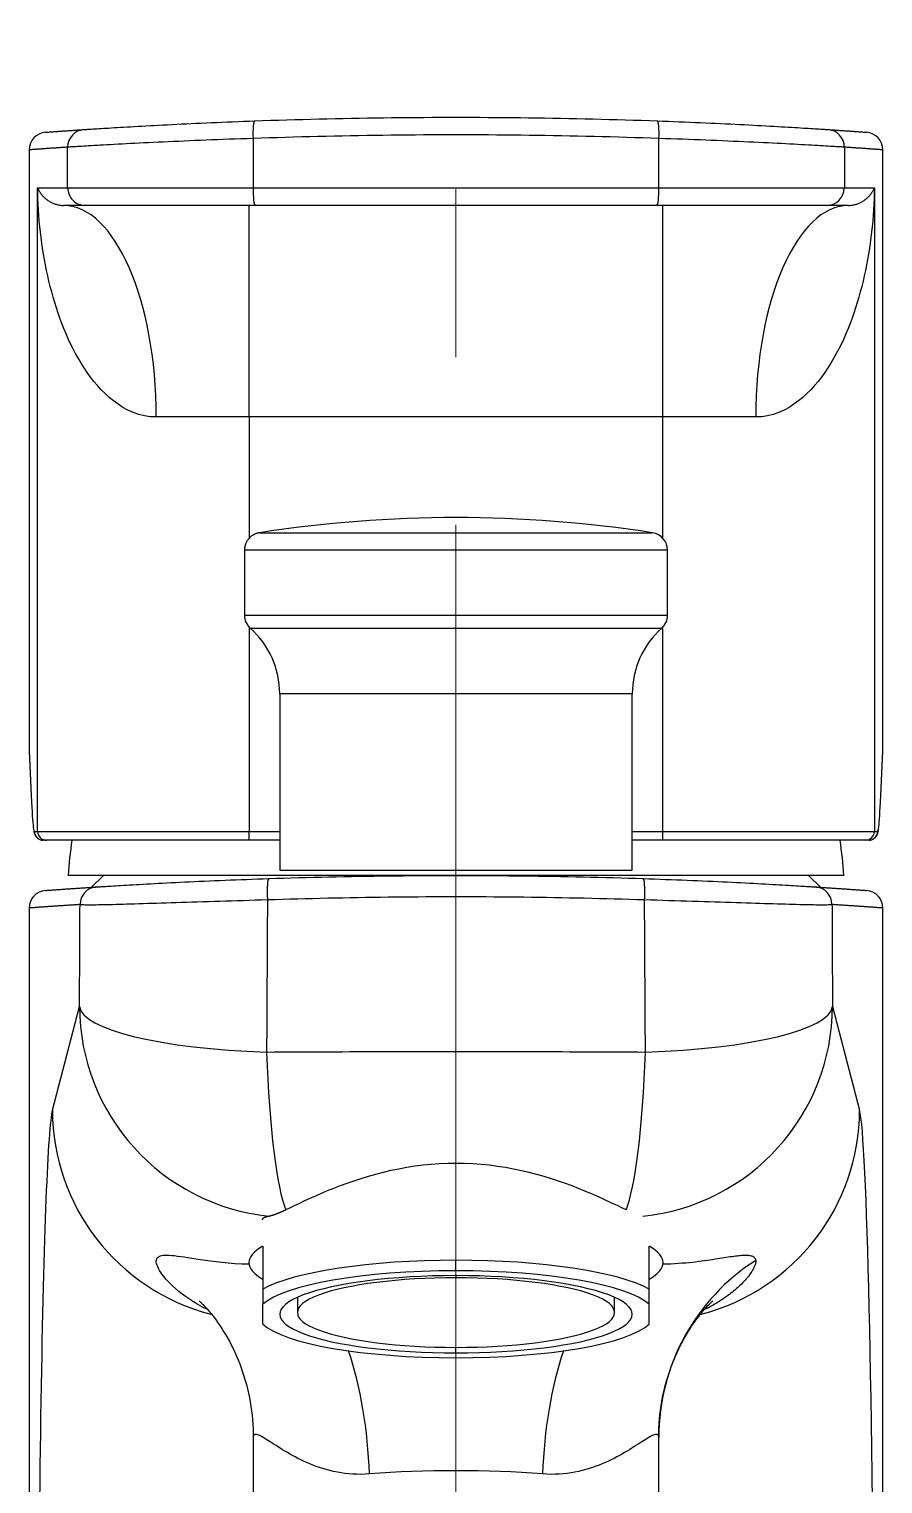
# Model space of a CAD drawing. Extents: x 0 to 1354, y 0 to 992.
# Drawn here: x 329.2 to 377.7, y 419.1 to 501.6 of the extents above; entities that cross this region are included whole.
import ezdxf

# ---------------------------------------------------------------- set-up
doc = ezdxf.new("R2010")
doc.units = 0
doc.header["$LTSCALE"] = 6
doc.header["$MEASUREMENT"] = 0
doc.linetypes.add('CENTER2', pattern=[28.575, 19.05, -3.175, 3.175, -3.175])
doc.layers.get('0').update_dxf_attribs({"linetype": 'CONTINUOUS'})
doc.layers.add('Cneter', color=1, linetype='CENTER2', lineweight=13)

msp = doc.modelspace()

# ---------------------------------------------------------------- linework, layer by layer
for p, q in [((341.923, 495.41), (341.923, 492.615)), ((364.951, 492.615), (364.951, 495.41)), ((329.221, 494.767), (329.221, 460.79)), ((329.224, 494.766), (329.221, 494.766)), ((329.224, 494.766), (329.224, 460.673)), ((331.409, 492.615), (331.409, 494.919)), ((375.465, 494.919), (375.465, 492.615)), ((377.653, 494.766), (377.65, 494.766)), ((377.65, 460.673), (377.65, 494.766)), ((377.653, 460.79), (377.653, 494.767)), ((329.704, 456.115), (329.704, 492.615)), ((329.704, 492.615), (331.409, 492.615)), ((331.409, 492.615), (341.923, 492.615)), ((364.951, 492.615), (375.465, 492.615)), ((375.465, 492.615), (377.17, 492.615)), ((377.17, 492.615), (377.17, 456.115)), ((332.409, 491.615), (331.168, 491.615)), ((342.047, 491.615), (332.409, 491.615)), ((341.701, 479.615), (341.701, 491.615)), ((374.465, 491.615), (364.827, 491.615)), ((365.173, 479.615), (365.173, 491.615)), ((375.707, 491.615), (374.465, 491.615)), ((341.701, 479.615), (336.434, 479.615)), ((341.701, 479.615), (341.701, 472.713)), ((365.173, 479.615), (341.701, 479.615)), ((365.173, 472.738), (365.173, 479.615)), ((370.44, 479.615), (365.173, 479.615)), ((342.283, 473.049), (364.591, 473.049)), ((341.437, 472.061), (341.437, 468.384)), ((365.437, 472.061), (341.437, 472.061)), ((365.437, 468.384), (365.437, 472.061)), ((341.437, 468.384), (365.437, 468.384)), ((341.701, 467.708), (341.701, 456.115)), ((341.77, 467.639), (365.104, 467.639)), ((365.173, 456.115), (365.173, 467.708)), ((343.437, 463.912), (343.437, 453.912)), ((363.437, 463.912), (343.437, 463.912)), ((363.437, 453.912), (363.437, 463.912)), ((329.224, 460.673), (329.36, 457.755)), ((329.224, 460.65), (329.361, 457.732)), ((377.514, 457.755), (377.65, 460.673)), ((377.514, 457.732), (377.65, 460.65)), ((329.521, 456.115), (329.704, 456.115)), ((329.704, 456.115), (341.701, 456.115)), ((330.204, 455.615), (330.021, 455.615)), ((341.701, 455.615), (330.204, 455.615)), ((341.701, 456.115), (343.437, 456.115)), ((341.701, 455.615), (341.701, 456.115)), ((343.437, 455.615), (341.701, 455.615)), ((363.437, 456.115), (365.173, 456.115)), ((365.173, 455.615), (363.437, 455.615)), ((365.173, 455.615), (365.173, 456.115)), ((365.173, 456.115), (377.17, 456.115)), ((376.67, 455.615), (365.173, 455.615)), ((376.853, 455.615), (376.67, 455.615)), ((377.17, 456.115), (377.353, 456.115)), ((343.437, 453.912), (363.437, 453.912)), ((375.437, 453.615), (331.437, 453.615)), ((333.437, 453.615), (332.765, 452.943)), ((374.109, 452.944), (373.437, 453.615)), ((376.723, 452.764), (376.726, 452.763)), ((329.221, 451.767), (329.221, 390.455)), ((329.224, 451.766), (329.221, 451.766)), ((329.224, 451.766), (329.224, 336.115)), ((377.653, 451.766), (377.65, 451.766)), ((377.65, 404.514), (377.65, 451.766)), ((377.653, 404.514), (377.653, 451.767)), ((330.542, 440.299), (332.081, 446.18)), ((374.793, 446.18), (376.332, 440.299)), ((342.487, 432.588), (342.487, 430.149)), ((364.387, 430.149), (364.387, 432.588)), ((353.437, 431.194), (353.437, 431.792)), ((353.437, 430.92), (353.437, 430.798)), ((342.487, 428.161), (342.487, 429.293)), ((344.437, 429.683), (344.437, 428.824)), ((362.437, 428.824), (362.437, 429.683)), ((364.387, 428.161), (364.387, 429.293)), ((353.437, 426.534), (353.437, 426.851)), ((341.937, 421.721), (341.937, 410.115)), ((364.937, 410.115), (364.937, 421.743))]:
    msp.add_line(p, q)
for points in [[(330.151, 495.764), (330.195, 495.767), (330.238, 495.77), (330.282, 495.773), (330.326, 495.776), (330.37, 495.78), (330.414, 495.783), (330.458, 495.786), (330.502, 495.789), (330.545, 495.792), (330.589, 495.795), (330.633, 495.799), (330.677, 495.802), (330.721, 495.805), (330.765, 495.808), (330.808, 495.811), (330.852, 495.814), (330.896, 495.817), (330.94, 495.82), (330.984, 495.823), (331.028, 495.827), (331.072, 495.83), (331.115, 495.833), (331.159, 495.836), (331.203, 495.839), (331.247, 495.842), (331.291, 495.845), (331.335, 495.848), (331.378, 495.851), (331.422, 495.854), (331.466, 495.857), (331.51, 495.86), (331.554, 495.863), (331.598, 495.866), (331.641, 495.869), (331.685, 495.872), (331.729, 495.875), (331.773, 495.878), (331.817, 495.881), (331.861, 495.884), (331.905, 495.887), (331.948, 495.89), (331.992, 495.893), (332.036, 495.896), (332.08, 495.899), (332.124, 495.902), (332.168, 495.905), (332.211, 495.908), (332.255, 495.911), (332.299, 495.913), (332.343, 495.916)], [(332.343, 495.916), (332.354, 495.917), (332.375, 495.918), (332.404, 495.92), (332.443, 495.923), (332.489, 495.926), (332.545, 495.93), (332.61, 495.934), (332.683, 495.939), (332.765, 495.944), (332.856, 495.95), (332.956, 495.956), (333.064, 495.963), (333.182, 495.971), (333.306, 495.979), (333.439, 495.987), (333.58, 495.996), (333.728, 496.005), (333.884, 496.015), (334.047, 496.025), (334.219, 496.035), (334.398, 496.046), (334.584, 496.057), (334.779, 496.068), (334.981, 496.08), (335.19, 496.092), (335.404, 496.104), (335.624, 496.117), (335.851, 496.129), (336.082, 496.142), (336.32, 496.155), (336.563, 496.168), (336.812, 496.181), (337.067, 496.194), (337.328, 496.207), (337.594, 496.221), (337.866, 496.234), (338.142, 496.248), (338.421, 496.261), (338.703, 496.274), (338.988, 496.287), (339.277, 496.3), (339.568, 496.313), (339.863, 496.326), (340.161, 496.338), (340.462, 496.35), (340.767, 496.363), (341.075, 496.375), (341.385, 496.387), (341.697, 496.398), (342.011, 496.41)], [(342.011, 496.41), (342.468, 496.426), (342.925, 496.441), (343.382, 496.456), (343.839, 496.47), (344.296, 496.484), (344.753, 496.496), (345.21, 496.508), (345.667, 496.52), (346.124, 496.531), (346.581, 496.541), (347.038, 496.55), (347.496, 496.559), (347.953, 496.567), (348.41, 496.575), (348.867, 496.582), (349.324, 496.588), (349.781, 496.594), (350.238, 496.599), (350.695, 496.603), (351.152, 496.606), (351.609, 496.609), (352.066, 496.612), (352.523, 496.613), (352.98, 496.614), (353.437, 496.615), (353.894, 496.614), (354.351, 496.613), (354.808, 496.612), (355.265, 496.609), (355.722, 496.606), (356.179, 496.603), (356.636, 496.599), (357.093, 496.594), (357.551, 496.588), (358.008, 496.582), (358.465, 496.575), (358.922, 496.567), (359.379, 496.559), (359.836, 496.55), (360.293, 496.541), (360.75, 496.531), (361.207, 496.52), (361.664, 496.508), (362.121, 496.496), (362.578, 496.484), (363.035, 496.47), (363.492, 496.456), (363.949, 496.441), (364.406, 496.426), (364.863, 496.41)], [(364.863, 496.41), (365.176, 496.398), (365.487, 496.387), (365.795, 496.375), (366.1, 496.363), (366.403, 496.351), (366.703, 496.338), (367.001, 496.326), (367.296, 496.313), (367.588, 496.3), (367.878, 496.287), (368.166, 496.274), (368.45, 496.261), (368.731, 496.248), (369.006, 496.234), (369.275, 496.221), (369.54, 496.208), (369.799, 496.195), (370.053, 496.181), (370.302, 496.168), (370.546, 496.155), (370.784, 496.142), (371.018, 496.13), (371.245, 496.117), (371.468, 496.104), (371.683, 496.092), (371.891, 496.08), (372.092, 496.069), (372.285, 496.057), (372.471, 496.046), (372.649, 496.035), (372.821, 496.025), (372.985, 496.015), (373.141, 496.005), (373.291, 495.996), (373.432, 495.987), (373.566, 495.979), (373.692, 495.971), (373.809, 495.963), (373.916, 495.956), (374.016, 495.95), (374.106, 495.944), (374.189, 495.939), (374.262, 495.934), (374.327, 495.93), (374.383, 495.926), (374.431, 495.923), (374.469, 495.92), (374.499, 495.918), (374.52, 495.917), (374.531, 495.916)], [(374.531, 495.916), (374.575, 495.913), (374.619, 495.911), (374.663, 495.908), (374.707, 495.905), (374.75, 495.902), (374.794, 495.899), (374.838, 495.896), (374.882, 495.893), (374.926, 495.89), (374.97, 495.887), (375.014, 495.884), (375.057, 495.881), (375.101, 495.878), (375.145, 495.875), (375.189, 495.872), (375.233, 495.869), (375.277, 495.866), (375.32, 495.863), (375.364, 495.86), (375.408, 495.857), (375.452, 495.854), (375.496, 495.851), (375.54, 495.848), (375.583, 495.845), (375.627, 495.842), (375.671, 495.839), (375.715, 495.836), (375.759, 495.833), (375.803, 495.83), (375.847, 495.827), (375.89, 495.823), (375.934, 495.82), (375.978, 495.817), (376.022, 495.814), (376.066, 495.811), (376.11, 495.808), (376.153, 495.805), (376.197, 495.802), (376.241, 495.799), (376.285, 495.795), (376.329, 495.792), (376.373, 495.789), (376.417, 495.786), (376.46, 495.783), (376.504, 495.78), (376.548, 495.776), (376.592, 495.773), (376.636, 495.77), (376.68, 495.767), (376.723, 495.764)], [(341.923, 495.41), (341.582, 495.399), (341.241, 495.387), (340.903, 495.376), (340.568, 495.363), (340.236, 495.351), (339.908, 495.339), (339.584, 495.326), (339.263, 495.314), (338.945, 495.301), (338.631, 495.288), (338.321, 495.275), (338.014, 495.262), (337.71, 495.248), (337.41, 495.235), (337.114, 495.222), (336.824, 495.208), (336.541, 495.195), (336.264, 495.182), (335.993, 495.169), (335.728, 495.156), (335.47, 495.143), (335.218, 495.13), (334.972, 495.118), (334.733, 495.106), (334.499, 495.093), (334.273, 495.081), (334.053, 495.07), (333.842, 495.058), (333.639, 495.047), (333.445, 495.037), (333.259, 495.026), (333.081, 495.016), (332.912, 495.007), (332.751, 494.998), (332.599, 494.989), (332.455, 494.981), (332.319, 494.973), (332.192, 494.965), (332.074, 494.958), (331.966, 494.952), (331.867, 494.946), (331.778, 494.941), (331.699, 494.936), (331.629, 494.932), (331.568, 494.928), (331.517, 494.925), (331.476, 494.923), (331.444, 494.921), (331.422, 494.919), (331.409, 494.919)], [(364.951, 495.41), (364.49, 495.426), (364.03, 495.442), (363.569, 495.457), (363.109, 495.471), (362.648, 495.484), (362.188, 495.497), (361.727, 495.509), (361.267, 495.52), (360.806, 495.531), (360.345, 495.541), (359.885, 495.551), (359.424, 495.559), (358.964, 495.568), (358.503, 495.575), (358.043, 495.582), (357.582, 495.588), (357.122, 495.594), (356.661, 495.599), (356.2, 495.603), (355.74, 495.607), (355.279, 495.609), (354.819, 495.612), (354.358, 495.613), (353.898, 495.614), (353.437, 495.615), (352.977, 495.614), (352.516, 495.613), (352.055, 495.612), (351.595, 495.609), (351.134, 495.607), (350.674, 495.603), (350.213, 495.599), (349.753, 495.594), (349.292, 495.588), (348.832, 495.582), (348.371, 495.575), (347.91, 495.568), (347.45, 495.559), (346.989, 495.551), (346.529, 495.541), (346.068, 495.531), (345.608, 495.52), (345.147, 495.509), (344.687, 495.497), (344.226, 495.484), (343.765, 495.471), (343.305, 495.457), (342.844, 495.442), (342.384, 495.426), (341.923, 495.41)], [(375.465, 494.919), (375.452, 494.919), (375.43, 494.921), (375.398, 494.923), (375.356, 494.925), (375.304, 494.928), (375.243, 494.932), (375.173, 494.936), (375.093, 494.941), (375.004, 494.946), (374.906, 494.952), (374.798, 494.958), (374.681, 494.965), (374.554, 494.973), (374.418, 494.981), (374.273, 494.989), (374.119, 494.998), (373.957, 495.007), (373.787, 495.017), (373.609, 495.027), (373.423, 495.037), (373.229, 495.048), (373.027, 495.059), (372.817, 495.07), (372.599, 495.082), (372.373, 495.094), (372.139, 495.106), (371.897, 495.118), (371.65, 495.131), (371.396, 495.144), (371.137, 495.156), (370.872, 495.169), (370.601, 495.182), (370.325, 495.196), (370.043, 495.209), (369.755, 495.222), (369.461, 495.235), (369.162, 495.249), (368.857, 495.262), (368.547, 495.275), (368.234, 495.288), (367.919, 495.301), (367.6, 495.314), (367.279, 495.327), (366.955, 495.339), (366.628, 495.352), (366.298, 495.364), (365.966, 495.376), (365.63, 495.387), (365.292, 495.399), (364.951, 495.41)], [(331.409, 494.919), (331.366, 494.916), (331.322, 494.913), (331.278, 494.91), (331.234, 494.907), (331.191, 494.904), (331.147, 494.901), (331.103, 494.898), (331.06, 494.895), (331.016, 494.892), (330.972, 494.889), (330.929, 494.886), (330.885, 494.883), (330.841, 494.88), (330.797, 494.877), (330.754, 494.874), (330.71, 494.871), (330.666, 494.868), (330.623, 494.865), (330.579, 494.862), (330.535, 494.859), (330.491, 494.856), (330.448, 494.853), (330.404, 494.85), (330.36, 494.847), (330.317, 494.844), (330.273, 494.841), (330.229, 494.838), (330.185, 494.835), (330.142, 494.832), (330.098, 494.829), (330.054, 494.826), (330.011, 494.823), (329.967, 494.82), (329.923, 494.817), (329.88, 494.814), (329.836, 494.81), (329.792, 494.807), (329.748, 494.804), (329.705, 494.801), (329.661, 494.798), (329.617, 494.795), (329.574, 494.792), (329.53, 494.789), (329.486, 494.785), (329.442, 494.782), (329.399, 494.779), (329.355, 494.776), (329.311, 494.773), (329.268, 494.769), (329.224, 494.766)], [(377.65, 494.766), (377.607, 494.769), (377.563, 494.773), (377.519, 494.776), (377.475, 494.779), (377.432, 494.782), (377.388, 494.785), (377.344, 494.789), (377.301, 494.792), (377.257, 494.795), (377.213, 494.798), (377.17, 494.801), (377.126, 494.804), (377.082, 494.807), (377.038, 494.81), (376.995, 494.814), (376.951, 494.817), (376.907, 494.82), (376.864, 494.823), (376.82, 494.826), (376.776, 494.829), (376.732, 494.832), (376.689, 494.835), (376.645, 494.838), (376.601, 494.841), (376.558, 494.844), (376.514, 494.847), (376.47, 494.85), (376.426, 494.853), (376.383, 494.856), (376.339, 494.859), (376.295, 494.862), (376.252, 494.865), (376.208, 494.868), (376.164, 494.871), (376.121, 494.874), (376.077, 494.877), (376.033, 494.88), (375.989, 494.883), (375.946, 494.886), (375.902, 494.889), (375.858, 494.892), (375.815, 494.895), (375.771, 494.898), (375.727, 494.901), (375.683, 494.904), (375.64, 494.907), (375.596, 494.91), (375.552, 494.913), (375.509, 494.916), (375.465, 494.919)], [(336.434, 479.615), (336.092, 479.633), (335.76, 479.684), (335.439, 479.765), (335.128, 479.874), (334.829, 480.008), (334.543, 480.163), (334.27, 480.336), (334.01, 480.526), (333.764, 480.728), (333.531, 480.941), (333.309, 481.164), (333.098, 481.395), (332.897, 481.635), (332.705, 481.881), (332.521, 482.135), (332.346, 482.395), (332.178, 482.66), (332.017, 482.931), (331.863, 483.207), (331.716, 483.486), (331.577, 483.767), (331.444, 484.051), (331.317, 484.338), (331.197, 484.627), (331.082, 484.918), (330.973, 485.211), (330.869, 485.507), (330.77, 485.804), (330.676, 486.102), (330.587, 486.403), (330.503, 486.705), (330.423, 487.008), (330.348, 487.313), (330.277, 487.62), (330.211, 487.928), (330.149, 488.237), (330.091, 488.547), (330.037, 488.857), (329.988, 489.168), (329.942, 489.48), (329.901, 489.791), (329.864, 490.104), (329.83, 490.417), (329.801, 490.73), (329.775, 491.043), (329.753, 491.357), (329.735, 491.671), (329.721, 491.986), (329.71, 492.3), (329.704, 492.615)], [(329.704, 492.615), (329.713, 492.591), (329.724, 492.567), (329.734, 492.543), (329.746, 492.519), (329.757, 492.495), (329.77, 492.471), (329.783, 492.447), (329.796, 492.423), (329.811, 492.4), (329.826, 492.376), (329.841, 492.352), (329.857, 492.328), (329.874, 492.304), (329.891, 492.281), (329.909, 492.257), (329.927, 492.234), (329.947, 492.211), (329.967, 492.187), (329.987, 492.164), (330.008, 492.141), (330.03, 492.118), (330.053, 492.095), (330.076, 492.073), (330.101, 492.05), (330.126, 492.028), (330.151, 492.006), (330.178, 491.984), (330.205, 491.962), (330.234, 491.941), (330.263, 491.92), (330.293, 491.899), (330.324, 491.878), (330.357, 491.857), (330.39, 491.837), (330.424, 491.818), (330.46, 491.798), (330.497, 491.78), (330.535, 491.761), (330.574, 491.744), (330.616, 491.726), (330.658, 491.71), (330.703, 491.694), (330.749, 491.679), (330.798, 491.666), (330.849, 491.653), (330.902, 491.641), (330.958, 491.632), (331.018, 491.624), (331.081, 491.618), (331.149, 491.616)], [(341.923, 492.615), (342.384, 492.615), (342.844, 492.615), (343.305, 492.615), (343.765, 492.615), (344.226, 492.615), (344.687, 492.615), (345.147, 492.615), (345.608, 492.615), (346.068, 492.615), (346.529, 492.615), (346.989, 492.615), (347.45, 492.615), (347.91, 492.615), (348.371, 492.615), (348.832, 492.615), (349.292, 492.615), (349.753, 492.615), (350.213, 492.615), (350.674, 492.615), (351.134, 492.615), (351.595, 492.615), (352.055, 492.615), (352.516, 492.615), (352.977, 492.615), (353.437, 492.615), (353.898, 492.615), (354.358, 492.615), (354.819, 492.615), (355.279, 492.615), (355.74, 492.615), (356.2, 492.615), (356.661, 492.615), (357.122, 492.615), (357.582, 492.615), (358.043, 492.615), (358.503, 492.615), (358.964, 492.615), (359.424, 492.615), (359.885, 492.615), (360.345, 492.615), (360.806, 492.615), (361.267, 492.615), (361.727, 492.615), (362.188, 492.615), (362.648, 492.615), (363.109, 492.615), (363.569, 492.615), (364.03, 492.615), (364.49, 492.615), (364.951, 492.615)], [(377.17, 492.615), (377.164, 492.3), (377.153, 491.986), (377.139, 491.671), (377.121, 491.357), (377.099, 491.043), (377.074, 490.73), (377.044, 490.417), (377.011, 490.104), (376.973, 489.791), (376.932, 489.48), (376.887, 489.168), (376.837, 488.857), (376.783, 488.547), (376.725, 488.237), (376.663, 487.928), (376.597, 487.62), (376.526, 487.313), (376.451, 487.008), (376.371, 486.705), (376.287, 486.403), (376.198, 486.102), (376.104, 485.804), (376.005, 485.507), (375.902, 485.211), (375.792, 484.918), (375.677, 484.627), (375.557, 484.338), (375.43, 484.051), (375.297, 483.767), (375.158, 483.486), (375.011, 483.207), (374.858, 482.931), (374.697, 482.66), (374.529, 482.395), (374.353, 482.135), (374.169, 481.881), (373.977, 481.635), (373.776, 481.395), (373.565, 481.164), (373.343, 480.941), (373.11, 480.728), (372.864, 480.526), (372.604, 480.336), (372.331, 480.163), (372.046, 480.008), (371.746, 479.874), (371.435, 479.765), (371.114, 479.684), (370.782, 479.633), (370.44, 479.615)], [(375.728, 491.616), (375.796, 491.618), (375.859, 491.624), (375.918, 491.632), (375.974, 491.642), (376.028, 491.653), (376.078, 491.666), (376.127, 491.68), (376.173, 491.695), (376.217, 491.71), (376.26, 491.727), (376.301, 491.744), (376.341, 491.762), (376.379, 491.78), (376.416, 491.799), (376.451, 491.818), (376.485, 491.838), (376.519, 491.858), (376.551, 491.878), (376.582, 491.899), (376.612, 491.92), (376.641, 491.941), (376.669, 491.963), (376.697, 491.985), (376.723, 492.006), (376.749, 492.029), (376.774, 492.051), (376.798, 492.073), (376.822, 492.096), (376.844, 492.119), (376.866, 492.142), (376.887, 492.165), (376.908, 492.188), (376.928, 492.211), (376.947, 492.234), (376.966, 492.258), (376.984, 492.281), (377.001, 492.305), (377.017, 492.328), (377.033, 492.352), (377.049, 492.376), (377.064, 492.4), (377.078, 492.424), (377.091, 492.447), (377.104, 492.471), (377.117, 492.495), (377.129, 492.519), (377.14, 492.543), (377.151, 492.567), (377.161, 492.591), (377.17, 492.615)], [(331.149, 491.616), (331.149, 491.616), (331.15, 491.616), (331.15, 491.616), (331.151, 491.616), (331.151, 491.616), (331.151, 491.616), (331.152, 491.615), (331.152, 491.615), (331.152, 491.615), (331.153, 491.615), (331.153, 491.615), (331.154, 491.615), (331.154, 491.615), (331.154, 491.615), (331.155, 491.615), (331.155, 491.615), (331.155, 491.615), (331.156, 491.615), (331.156, 491.615), (331.157, 491.615), (331.157, 491.615), (331.157, 491.615), (331.158, 491.615), (331.158, 491.615), (331.158, 491.615), (331.159, 491.615), (331.159, 491.615), (331.159, 491.615), (331.16, 491.615), (331.16, 491.615), (331.161, 491.615), (331.161, 491.615), (331.161, 491.615), (331.162, 491.615), (331.162, 491.615), (331.162, 491.615), (331.163, 491.615), (331.163, 491.615), (331.164, 491.615), (331.164, 491.615), (331.164, 491.615), (331.165, 491.615), (331.165, 491.615), (331.165, 491.615), (331.166, 491.615), (331.166, 491.615), (331.167, 491.615), (331.167, 491.615), (331.167, 491.615), (331.168, 491.615)], [(364.827, 491.615), (364.372, 491.615), (363.916, 491.615), (363.461, 491.615), (363.005, 491.615), (362.549, 491.615), (362.094, 491.615), (361.638, 491.615), (361.183, 491.615), (360.727, 491.615), (360.271, 491.615), (359.816, 491.615), (359.36, 491.615), (358.904, 491.615), (358.449, 491.615), (357.993, 491.615), (357.538, 491.615), (357.082, 491.615), (356.626, 491.615), (356.171, 491.615), (355.715, 491.615), (355.26, 491.615), (354.804, 491.615), (354.348, 491.615), (353.893, 491.615), (353.437, 491.615), (352.981, 491.615), (352.526, 491.615), (352.07, 491.615), (351.615, 491.615), (351.159, 491.615), (350.703, 491.615), (350.248, 491.615), (349.792, 491.615), (349.337, 491.615), (348.881, 491.615), (348.425, 491.615), (347.97, 491.615), (347.514, 491.615), (347.059, 491.615), (346.603, 491.615), (346.147, 491.615), (345.692, 491.615), (345.236, 491.615), (344.78, 491.615), (344.325, 491.615), (343.869, 491.615), (343.414, 491.615), (342.958, 491.615), (342.502, 491.615), (342.047, 491.615)], [(375.707, 491.615), (375.707, 491.615), (375.707, 491.615), (375.708, 491.615), (375.708, 491.615), (375.709, 491.615), (375.709, 491.615), (375.71, 491.615), (375.71, 491.615), (375.71, 491.615), (375.711, 491.615), (375.711, 491.615), (375.712, 491.615), (375.712, 491.615), (375.713, 491.615), (375.713, 491.615), (375.713, 491.615), (375.714, 491.615), (375.714, 491.615), (375.715, 491.615), (375.715, 491.615), (375.716, 491.615), (375.716, 491.615), (375.717, 491.615), (375.717, 491.615), (375.717, 491.615), (375.718, 491.615), (375.718, 491.615), (375.719, 491.615), (375.719, 491.615), (375.72, 491.615), (375.72, 491.615), (375.72, 491.615), (375.721, 491.615), (375.721, 491.615), (375.722, 491.615), (375.722, 491.615), (375.723, 491.615), (375.723, 491.616), (375.723, 491.616), (375.724, 491.616), (375.724, 491.616), (375.725, 491.616), (375.725, 491.616), (375.726, 491.616), (375.726, 491.616), (375.726, 491.616), (375.727, 491.616), (375.727, 491.616), (375.728, 491.616), (375.728, 491.616)], [(342.283, 473.049), (342.257, 473.045), (342.232, 473.039), (342.206, 473.034), (342.18, 473.027), (342.154, 473.02), (342.127, 473.012), (342.101, 473.003), (342.075, 472.993), (342.05, 472.983), (342.024, 472.971), (341.998, 472.959), (341.973, 472.947), (341.948, 472.933), (341.923, 472.918), (341.898, 472.903), (341.874, 472.887), (341.85, 472.871), (341.827, 472.853), (341.804, 472.835), (341.781, 472.816), (341.76, 472.796), (341.738, 472.776), (341.717, 472.755), (341.697, 472.733), (341.678, 472.711), (341.659, 472.689), (341.64, 472.665), (341.623, 472.641), (341.606, 472.617), (341.59, 472.592), (341.575, 472.567), (341.56, 472.542), (341.547, 472.516), (341.534, 472.49), (341.522, 472.464), (341.511, 472.437), (341.5, 472.41), (341.491, 472.383), (341.482, 472.356), (341.474, 472.329), (341.467, 472.302), (341.46, 472.275), (341.455, 472.248), (341.45, 472.221), (341.446, 472.194), (341.443, 472.167), (341.44, 472.14), (341.438, 472.113), (341.437, 472.087), (341.437, 472.061)], [(329.481, 456.174), (329.482, 456.166), (329.483, 456.157), (329.485, 456.148), (329.486, 456.14), (329.487, 456.131), (329.489, 456.123), (329.49, 456.115), (329.492, 456.107), (329.493, 456.099), (329.495, 456.091), (329.497, 456.084), (329.498, 456.076), (329.5, 456.069), (329.502, 456.061), (329.504, 456.053), (329.506, 456.045), (329.508, 456.037), (329.511, 456.029), (329.513, 456.021), (329.516, 456.013), (329.519, 456.004), (329.522, 455.995), (329.525, 455.986), (329.528, 455.977), (329.532, 455.967), (329.536, 455.956), (329.54, 455.945), (329.545, 455.934), (329.551, 455.922), (329.557, 455.909), (329.564, 455.896), (329.571, 455.882), (329.58, 455.867), (329.59, 455.851), (329.602, 455.834), (329.615, 455.816), (329.63, 455.798), (329.647, 455.779), (329.666, 455.759), (329.688, 455.739), (329.712, 455.72), (329.739, 455.701), (329.769, 455.682), (329.8, 455.666), (329.833, 455.651), (329.867, 455.64), (329.903, 455.63), (329.941, 455.623), (329.98, 455.618), (330.021, 455.615)], [(376.853, 455.615), (376.897, 455.619), (376.938, 455.624), (376.978, 455.632), (377.016, 455.643), (377.052, 455.656), (377.086, 455.672), (377.118, 455.69), (377.148, 455.71), (377.175, 455.73), (377.2, 455.751), (377.221, 455.772), (377.24, 455.792), (377.256, 455.812), (377.27, 455.831), (377.283, 455.849), (377.294, 455.866), (377.303, 455.882), (377.311, 455.897), (377.318, 455.911), (377.325, 455.924), (377.33, 455.937), (377.335, 455.949), (377.34, 455.96), (377.344, 455.971), (377.348, 455.981), (377.351, 455.991), (377.354, 456.001), (377.357, 456.01), (377.36, 456.019), (377.363, 456.028), (377.365, 456.036), (377.367, 456.045), (377.37, 456.053), (377.372, 456.062), (377.374, 456.07), (377.376, 456.079), (377.378, 456.087), (377.38, 456.096), (377.382, 456.104), (377.384, 456.112), (377.385, 456.121), (377.387, 456.129), (377.389, 456.138), (377.39, 456.146), (377.392, 456.154), (377.393, 456.162), (377.394, 456.17), (377.396, 456.178), (377.397, 456.186), (377.398, 456.194)], [(333.045, 452.962), (333.057, 452.963), (333.077, 452.964), (333.107, 452.966), (333.146, 452.968), (333.194, 452.972), (333.25, 452.975), (333.315, 452.979), (333.389, 452.984), (333.47, 452.989), (333.561, 452.995), (333.66, 453.001), (333.767, 453.007), (333.883, 453.015), (334.008, 453.022), (334.142, 453.03), (334.283, 453.039), (334.433, 453.048), (334.59, 453.057), (334.754, 453.067), (334.926, 453.077), (335.104, 453.087), (335.291, 453.098), (335.484, 453.109), (335.685, 453.12), (335.893, 453.132), (336.109, 453.143), (336.332, 453.155), (336.562, 453.168), (336.797, 453.18), (337.038, 453.193), (337.284, 453.205), (337.536, 453.218), (337.793, 453.231), (338.055, 453.243), (338.323, 453.256), (338.597, 453.269), (338.875, 453.282), (339.16, 453.295), (339.449, 453.308), (339.742, 453.32), (340.038, 453.333), (340.336, 453.345), (340.637, 453.358), (340.941, 453.37), (341.248, 453.381), (341.557, 453.393), (341.869, 453.405), (342.184, 453.416), (342.502, 453.427), (342.822, 453.438)], [(342.822, 453.438), (343.247, 453.452), (343.671, 453.465), (344.096, 453.478), (344.521, 453.49), (344.945, 453.502), (345.37, 453.513), (345.794, 453.523), (346.219, 453.533), (346.644, 453.542), (347.068, 453.551), (347.493, 453.559), (347.917, 453.567), (348.342, 453.574), (348.767, 453.58), (349.191, 453.586), (349.616, 453.592), (350.04, 453.597), (350.465, 453.601), (350.89, 453.605), (351.314, 453.608), (351.739, 453.61), (352.163, 453.612), (352.588, 453.614), (353.013, 453.614), (353.437, 453.615), (353.862, 453.614), (354.286, 453.614), (354.711, 453.612), (355.135, 453.61), (355.56, 453.608), (355.985, 453.605), (356.409, 453.601), (356.834, 453.597), (357.258, 453.592), (357.683, 453.586), (358.108, 453.58), (358.532, 453.574), (358.957, 453.567), (359.381, 453.559), (359.806, 453.551), (360.231, 453.542), (360.655, 453.533), (361.08, 453.523), (361.504, 453.513), (361.929, 453.502), (362.354, 453.49), (362.778, 453.478), (363.203, 453.465), (363.627, 453.452), (364.052, 453.438)], [(364.052, 453.438), (364.373, 453.427), (364.693, 453.416), (365.011, 453.404), (365.324, 453.393), (365.635, 453.381), (365.942, 453.369), (366.246, 453.357), (366.546, 453.345), (366.844, 453.333), (367.138, 453.32), (367.429, 453.307), (367.716, 453.295), (368.001, 453.282), (368.282, 453.269), (368.557, 453.256), (368.826, 453.243), (369.089, 453.23), (369.346, 453.217), (369.597, 453.205), (369.843, 453.192), (370.082, 453.18), (370.316, 453.168), (370.544, 453.155), (370.766, 453.143), (370.982, 453.132), (371.192, 453.12), (371.394, 453.109), (371.589, 453.098), (371.775, 453.087), (371.954, 453.077), (372.126, 453.067), (372.289, 453.057), (372.445, 453.048), (372.593, 453.039), (372.734, 453.03), (372.866, 453.022), (372.991, 453.015), (373.108, 453.007), (373.217, 453.001), (373.316, 452.994), (373.407, 452.989), (373.489, 452.984), (373.562, 452.979), (373.626, 452.975), (373.682, 452.971), (373.729, 452.968), (373.767, 452.966), (373.797, 452.964), (373.818, 452.963), (373.829, 452.962)], [(330.151, 452.764), (330.209, 452.768), (330.267, 452.772), (330.324, 452.776), (330.382, 452.78), (330.44, 452.785), (330.498, 452.789), (330.556, 452.793), (330.614, 452.797), (330.672, 452.801), (330.73, 452.805), (330.788, 452.81), (330.845, 452.814), (330.903, 452.818), (330.961, 452.822), (331.019, 452.826), (331.077, 452.83), (331.135, 452.834), (331.193, 452.838), (331.251, 452.842), (331.308, 452.846), (331.366, 452.85), (331.424, 452.854), (331.482, 452.858), (331.54, 452.862), (331.598, 452.866), (331.656, 452.87), (331.714, 452.874), (331.772, 452.878), (331.829, 452.882), (331.887, 452.886), (331.945, 452.89), (332.003, 452.894), (332.061, 452.898), (332.119, 452.901), (332.177, 452.905), (332.235, 452.909), (332.293, 452.913), (332.35, 452.917), (332.408, 452.921), (332.466, 452.924), (332.524, 452.928), (332.582, 452.932), (332.64, 452.936), (332.698, 452.94), (332.756, 452.943), (332.813, 452.947), (332.871, 452.951), (332.929, 452.955), (332.987, 452.958), (333.045, 452.962)], [(342.741, 452.223), (342.392, 452.214), (342.047, 452.204), (341.705, 452.194), (341.366, 452.184), (341.03, 452.174), (340.696, 452.164), (340.366, 452.154), (340.039, 452.144), (339.714, 452.134), (339.393, 452.124), (339.075, 452.114), (338.76, 452.104), (338.45, 452.094), (338.147, 452.084), (337.85, 452.075), (337.559, 452.065), (337.273, 452.056), (336.994, 452.047), (336.72, 452.039), (336.452, 452.03), (336.19, 452.022), (335.934, 452.014), (335.684, 452.006), (335.441, 451.998), (335.206, 451.991), (334.98, 451.984), (334.761, 451.978), (334.551, 451.972), (334.349, 451.967), (334.154, 451.961), (333.967, 451.957), (333.789, 451.952), (333.618, 451.948), (333.455, 451.945), (333.301, 451.942), (333.156, 451.94), (333.02, 451.938), (332.894, 451.937), (332.777, 451.936), (332.67, 451.935), (332.571, 451.936), (332.482, 451.937), (332.402, 451.938), (332.332, 451.94), (332.271, 451.942), (332.219, 451.946), (332.177, 451.949), (332.144, 451.954), (332.122, 451.959), (332.109, 451.964)], [(342.741, 452.223), (342.74, 452.051), (342.739, 451.878), (342.738, 451.706), (342.737, 451.534), (342.736, 451.361), (342.735, 451.189), (342.734, 451.016), (342.733, 450.844), (342.732, 450.671), (342.731, 450.499), (342.73, 450.326), (342.729, 450.154), (342.728, 449.981), (342.727, 449.809), (342.726, 449.636), (342.725, 449.464), (342.724, 449.291), (342.723, 449.119), (342.722, 448.947), (342.722, 448.774), (342.721, 448.602), (342.72, 448.429), (342.719, 448.257), (342.718, 448.084), (342.717, 447.912), (342.716, 447.739), (342.715, 447.567), (342.714, 447.394), (342.713, 447.222), (342.712, 447.049), (342.711, 446.877), (342.71, 446.704), (342.709, 446.532), (342.708, 446.359), (342.707, 446.187), (342.706, 446.015), (342.705, 445.842), (342.704, 445.67), (342.703, 445.497), (342.702, 445.325), (342.701, 445.152), (342.701, 444.98), (342.7, 444.807), (342.699, 444.635), (342.698, 444.462), (342.697, 444.29), (342.696, 444.117), (342.695, 443.945), (342.694, 443.772), (342.693, 443.6)], [(364.134, 452.223), (363.706, 452.237), (363.278, 452.25), (362.85, 452.263), (362.422, 452.275), (361.994, 452.286), (361.566, 452.297), (361.139, 452.308), (360.711, 452.317), (360.283, 452.327), (359.855, 452.335), (359.427, 452.343), (358.999, 452.351), (358.571, 452.358), (358.144, 452.364), (357.716, 452.37), (357.288, 452.376), (356.86, 452.38), (356.432, 452.385), (356.004, 452.388), (355.576, 452.391), (355.149, 452.394), (354.721, 452.396), (354.293, 452.397), (353.865, 452.398), (353.437, 452.398), (353.009, 452.398), (352.581, 452.397), (352.154, 452.396), (351.726, 452.394), (351.298, 452.391), (350.87, 452.388), (350.442, 452.385), (350.014, 452.38), (349.586, 452.376), (349.159, 452.37), (348.731, 452.364), (348.303, 452.358), (347.875, 452.351), (347.447, 452.343), (347.019, 452.335), (346.591, 452.327), (346.164, 452.317), (345.736, 452.308), (345.308, 452.297), (344.88, 452.286), (344.452, 452.275), (344.024, 452.263), (343.596, 452.25), (343.169, 452.237), (342.741, 452.223)], [(374.765, 451.964), (374.752, 451.959), (374.73, 451.954), (374.698, 451.949), (374.656, 451.946), (374.605, 451.943), (374.545, 451.94), (374.475, 451.938), (374.395, 451.937), (374.306, 451.936), (374.208, 451.935), (374.099, 451.936), (373.982, 451.937), (373.854, 451.938), (373.718, 451.94), (373.574, 451.942), (373.421, 451.945), (373.26, 451.948), (373.091, 451.952), (372.913, 451.956), (372.726, 451.961), (372.532, 451.966), (372.329, 451.972), (372.117, 451.978), (371.897, 451.984), (371.668, 451.991), (371.433, 451.998), (371.192, 452.006), (370.944, 452.013), (370.69, 452.021), (370.429, 452.03), (370.162, 452.038), (369.889, 452.047), (369.609, 452.056), (369.323, 452.065), (369.031, 452.075), (368.731, 452.084), (368.426, 452.094), (368.117, 452.104), (367.804, 452.114), (367.488, 452.123), (367.168, 452.133), (366.845, 452.143), (366.518, 452.153), (366.187, 452.163), (365.854, 452.174), (365.516, 452.184), (365.175, 452.194), (364.831, 452.204), (364.483, 452.214), (364.134, 452.223)], [(364.181, 443.6), (364.18, 443.772), (364.179, 443.945), (364.178, 444.117), (364.178, 444.29), (364.177, 444.462), (364.176, 444.635), (364.175, 444.807), (364.174, 444.98), (364.173, 445.152), (364.172, 445.325), (364.171, 445.497), (364.17, 445.67), (364.169, 445.842), (364.168, 446.015), (364.167, 446.187), (364.166, 446.359), (364.165, 446.532), (364.164, 446.704), (364.163, 446.877), (364.162, 447.049), (364.161, 447.222), (364.16, 447.394), (364.159, 447.567), (364.158, 447.739), (364.157, 447.912), (364.157, 448.084), (364.156, 448.257), (364.155, 448.429), (364.154, 448.602), (364.153, 448.774), (364.152, 448.947), (364.151, 449.119), (364.15, 449.291), (364.149, 449.464), (364.148, 449.636), (364.147, 449.809), (364.146, 449.981), (364.145, 450.154), (364.144, 450.326), (364.143, 450.499), (364.142, 450.671), (364.141, 450.844), (364.14, 451.016), (364.139, 451.189), (364.138, 451.361), (364.137, 451.534), (364.136, 451.706), (364.135, 451.878), (364.135, 452.051), (364.134, 452.223)], [(373.829, 452.962), (373.887, 452.958), (373.945, 452.955), (374.003, 452.951), (374.061, 452.947), (374.119, 452.943), (374.177, 452.94), (374.234, 452.936), (374.292, 452.932), (374.35, 452.928), (374.408, 452.924), (374.466, 452.921), (374.524, 452.917), (374.582, 452.913), (374.64, 452.909), (374.697, 452.905), (374.755, 452.901), (374.813, 452.898), (374.871, 452.894), (374.929, 452.89), (374.987, 452.886), (375.045, 452.882), (375.103, 452.878), (375.161, 452.874), (375.218, 452.87), (375.276, 452.866), (375.334, 452.862), (375.392, 452.858), (375.45, 452.854), (375.508, 452.85), (375.566, 452.846), (375.624, 452.842), (375.682, 452.838), (375.739, 452.834), (375.797, 452.83), (375.855, 452.826), (375.913, 452.822), (375.971, 452.818), (376.029, 452.814), (376.087, 452.81), (376.145, 452.805), (376.202, 452.801), (376.26, 452.797), (376.318, 452.793), (376.376, 452.789), (376.434, 452.785), (376.492, 452.78), (376.55, 452.776), (376.608, 452.772), (376.666, 452.768), (376.723, 452.764)], [(332.109, 451.964), (332.051, 451.96), (331.994, 451.957), (331.936, 451.953), (331.878, 451.949), (331.821, 451.945), (331.763, 451.942), (331.705, 451.938), (331.648, 451.934), (331.59, 451.93), (331.532, 451.927), (331.474, 451.923), (331.417, 451.919), (331.359, 451.915), (331.301, 451.911), (331.244, 451.908), (331.186, 451.904), (331.128, 451.9), (331.07, 451.896), (331.013, 451.892), (330.955, 451.888), (330.897, 451.884), (330.84, 451.88), (330.782, 451.876), (330.724, 451.872), (330.667, 451.868), (330.609, 451.865), (330.551, 451.861), (330.493, 451.857), (330.436, 451.853), (330.378, 451.849), (330.32, 451.845), (330.263, 451.841), (330.205, 451.836), (330.147, 451.832), (330.09, 451.828), (330.032, 451.824), (329.974, 451.82), (329.916, 451.816), (329.859, 451.812), (329.801, 451.808), (329.743, 451.804), (329.686, 451.8), (329.628, 451.796), (329.57, 451.791), (329.512, 451.787), (329.455, 451.783), (329.397, 451.779), (329.339, 451.775), (329.282, 451.771), (329.224, 451.766)], [(332.081, 446.18), (332.082, 446.296), (332.082, 446.411), (332.083, 446.527), (332.083, 446.643), (332.084, 446.758), (332.085, 446.874), (332.085, 446.99), (332.086, 447.105), (332.086, 447.221), (332.087, 447.337), (332.087, 447.452), (332.088, 447.568), (332.088, 447.684), (332.089, 447.799), (332.09, 447.915), (332.09, 448.031), (332.091, 448.147), (332.091, 448.262), (332.092, 448.378), (332.092, 448.494), (332.093, 448.609), (332.093, 448.725), (332.094, 448.841), (332.095, 448.956), (332.095, 449.072), (332.096, 449.188), (332.096, 449.303), (332.097, 449.419), (332.097, 449.535), (332.098, 449.65), (332.099, 449.766), (332.099, 449.882), (332.1, 449.997), (332.1, 450.113), (332.101, 450.229), (332.101, 450.345), (332.102, 450.46), (332.102, 450.576), (332.103, 450.692), (332.104, 450.807), (332.104, 450.923), (332.105, 451.039), (332.105, 451.154), (332.106, 451.27), (332.106, 451.386), (332.107, 451.501), (332.107, 451.617), (332.108, 451.733), (332.109, 451.848), (332.109, 451.964)], [(377.65, 451.766), (377.593, 451.771), (377.535, 451.775), (377.477, 451.779), (377.419, 451.783), (377.362, 451.787), (377.304, 451.791), (377.246, 451.796), (377.189, 451.8), (377.131, 451.804), (377.073, 451.808), (377.016, 451.812), (376.958, 451.816), (376.9, 451.82), (376.842, 451.824), (376.785, 451.828), (376.727, 451.832), (376.669, 451.836), (376.612, 451.841), (376.554, 451.845), (376.496, 451.849), (376.438, 451.853), (376.381, 451.857), (376.323, 451.861), (376.265, 451.865), (376.208, 451.868), (376.15, 451.872), (376.092, 451.876), (376.035, 451.88), (375.977, 451.884), (375.919, 451.888), (375.861, 451.892), (375.804, 451.896), (375.746, 451.9), (375.688, 451.904), (375.631, 451.908), (375.573, 451.911), (375.515, 451.915), (375.458, 451.919), (375.4, 451.923), (375.342, 451.927), (375.284, 451.93), (375.227, 451.934), (375.169, 451.938), (375.111, 451.942), (375.054, 451.945), (374.996, 451.949), (374.938, 451.953), (374.88, 451.957), (374.823, 451.96), (374.765, 451.964)], [(374.765, 451.964), (374.766, 451.848), (374.766, 451.733), (374.767, 451.617), (374.767, 451.501), (374.768, 451.386), (374.768, 451.27), (374.769, 451.154), (374.77, 451.039), (374.77, 450.923), (374.771, 450.807), (374.771, 450.692), (374.772, 450.576), (374.772, 450.46), (374.773, 450.345), (374.773, 450.229), (374.774, 450.113), (374.775, 449.997), (374.775, 449.882), (374.776, 449.766), (374.776, 449.65), (374.777, 449.535), (374.777, 449.419), (374.778, 449.303), (374.779, 449.188), (374.779, 449.072), (374.78, 448.956), (374.78, 448.841), (374.781, 448.725), (374.781, 448.609), (374.782, 448.494), (374.782, 448.378), (374.783, 448.262), (374.784, 448.147), (374.784, 448.031), (374.785, 447.915), (374.785, 447.799), (374.786, 447.684), (374.786, 447.568), (374.787, 447.452), (374.787, 447.337), (374.788, 447.221), (374.789, 447.105), (374.789, 446.99), (374.79, 446.874), (374.79, 446.758), (374.791, 446.643), (374.791, 446.527), (374.792, 446.411), (374.792, 446.296), (374.793, 446.18)], [(342.693, 443.6), (343.123, 443.602), (343.552, 443.605), (343.982, 443.607), (344.412, 443.609), (344.842, 443.611), (345.271, 443.613), (345.701, 443.614), (346.131, 443.616), (346.561, 443.618), (346.991, 443.619), (347.42, 443.621), (347.85, 443.622), (348.28, 443.623), (348.71, 443.624), (349.139, 443.625), (349.569, 443.626), (349.999, 443.627), (350.429, 443.628), (350.858, 443.628), (351.288, 443.629), (351.718, 443.629), (352.148, 443.629), (352.578, 443.63), (353.007, 443.63), (353.437, 443.63), (353.867, 443.63), (354.297, 443.63), (354.726, 443.629), (355.156, 443.629), (355.586, 443.629), (356.016, 443.628), (356.445, 443.628), (356.875, 443.627), (357.305, 443.626), (357.735, 443.625), (358.165, 443.624), (358.594, 443.623), (359.024, 443.622), (359.454, 443.621), (359.884, 443.619), (360.313, 443.618), (360.743, 443.616), (361.173, 443.614), (361.603, 443.613), (362.033, 443.611), (362.462, 443.609), (362.892, 443.607), (363.322, 443.605), (363.752, 443.602), (364.181, 443.6)], [(363.082, 434.651), (362.844, 434.766), (362.59, 434.888), (362.321, 435.016), (362.037, 435.15), (361.737, 435.287), (361.422, 435.428), (361.092, 435.571), (360.746, 435.716), (360.389, 435.86), (360.021, 436.003), (359.642, 436.142), (359.252, 436.277), (358.852, 436.409), (358.44, 436.534), (358.017, 436.654), (357.584, 436.767), (357.145, 436.87), (356.701, 436.963), (356.251, 437.045), (355.796, 437.116), (355.335, 437.176), (354.869, 437.223), (354.397, 437.258), (353.92, 437.279), (353.445, 437.286), (352.973, 437.279), (352.502, 437.259), (352.034, 437.226), (351.568, 437.179), (351.104, 437.12), (350.642, 437.048), (350.187, 436.965), (349.74, 436.872), (349.303, 436.77), (348.873, 436.659), (348.452, 436.54), (348.04, 436.414), (347.635, 436.282), (347.241, 436.145), (346.861, 436.005), (346.493, 435.863), (346.138, 435.721), (345.796, 435.577), (345.467, 435.434), (345.15, 435.293), (344.846, 435.153), (344.558, 435.018), (344.286, 434.889), (344.031, 434.766), (343.792, 434.651)], [(342.844, 434.287), (342.827, 434.284), (342.812, 434.28), (342.796, 434.277), (342.781, 434.273), (342.766, 434.27), (342.752, 434.266), (342.738, 434.263), (342.724, 434.259), (342.71, 434.256), (342.697, 434.252), (342.684, 434.249), (342.672, 434.245), (342.66, 434.241), (342.648, 434.238), (342.636, 434.234), (342.625, 434.23), (342.614, 434.226), (342.604, 434.223), (342.593, 434.219), (342.583, 434.215), (342.574, 434.211), (342.565, 434.207), (342.556, 434.203), (342.547, 434.199), (342.539, 434.195), (342.531, 434.191), (342.523, 434.186), (342.516, 434.182), (342.509, 434.178), (342.502, 434.174), (342.496, 434.169), (342.49, 434.165), (342.484, 434.161), (342.479, 434.156), (342.474, 434.152), (342.469, 434.147), (342.464, 434.142), (342.46, 434.138), (342.457, 434.133), (342.453, 434.128), (342.45, 434.124), (342.447, 434.119), (342.445, 434.114), (342.443, 434.109), (342.441, 434.104), (342.439, 434.099), (342.438, 434.094), (342.437, 434.089), (342.437, 434.084), (342.437, 434.078)], [(343.792, 434.651), (343.768, 434.64), (343.744, 434.628), (343.72, 434.617), (343.697, 434.606), (343.673, 434.595), (343.65, 434.584), (343.627, 434.574), (343.605, 434.563), (343.582, 434.553), (343.56, 434.543), (343.538, 434.533), (343.516, 434.524), (343.494, 434.514), (343.473, 434.505), (343.452, 434.496), (343.431, 434.487), (343.41, 434.478), (343.389, 434.469), (343.369, 434.461), (343.349, 434.453), (343.329, 434.444), (343.309, 434.437), (343.29, 434.429), (343.27, 434.421), (343.251, 434.414), (343.232, 434.407), (343.214, 434.4), (343.195, 434.393), (343.177, 434.386), (343.159, 434.379), (343.141, 434.373), (343.124, 434.367), (343.106, 434.361), (343.089, 434.355), (343.072, 434.35), (343.055, 434.344), (343.039, 434.339), (343.023, 434.334), (343.006, 434.329), (342.991, 434.324), (342.975, 434.32), (342.959, 434.315), (342.944, 434.311), (342.929, 434.307), (342.914, 434.303), (342.9, 434.3), (342.885, 434.296), (342.871, 434.293), (342.857, 434.29), (342.844, 434.287)], [(339.343, 428.989), (339.058, 429.133), (338.792, 429.28), (338.543, 429.428), (338.312, 429.578), (338.097, 429.727), (337.896, 429.876), (337.71, 430.024), (337.538, 430.171), (337.379, 430.315), (337.234, 430.456), (337.102, 430.593), (336.982, 430.726), (336.874, 430.855), (336.779, 430.978), (336.696, 431.097), (336.624, 431.21), (336.564, 431.317), (336.515, 431.418), (336.478, 431.512), (336.452, 431.599), (336.438, 431.679), (336.435, 431.752), (336.444, 431.818), (336.464, 431.876), (336.495, 431.927), (336.538, 431.971), (336.593, 432.007), (336.66, 432.036), (336.739, 432.058), (336.83, 432.072), (336.933, 432.08), (337.048, 432.082), (337.176, 432.077), (337.317, 432.067), (337.471, 432.051), (337.638, 432.03), (337.82, 432.005), (338.017, 431.975), (338.228, 431.942), (338.454, 431.907), (338.695, 431.869), (338.953, 431.83), (339.228, 431.79), (339.52, 431.75), (339.832, 431.712), (340.164, 431.675), (340.517, 431.642), (340.89, 431.614), (341.286, 431.593), (341.704, 431.579)], [(365.164, 431.579), (365.4, 431.585), (365.629, 431.595), (365.85, 431.606), (366.063, 431.62), (366.269, 431.635), (366.468, 431.652), (366.661, 431.67), (366.847, 431.69), (367.026, 431.71), (367.201, 431.731), (367.369, 431.752), (367.532, 431.774), (367.689, 431.796), (367.841, 431.818), (367.989, 431.84), (368.131, 431.862), (368.268, 431.883), (368.4, 431.904), (368.528, 431.924), (368.65, 431.943), (368.768, 431.961), (368.881, 431.979), (368.99, 431.995), (369.094, 432.011), (369.195, 432.025), (369.29, 432.037), (369.382, 432.048), (369.47, 432.058), (369.553, 432.066), (369.633, 432.073), (369.709, 432.078), (369.78, 432.081), (369.848, 432.082), (369.912, 432.081), (369.973, 432.079), (370.029, 432.074), (370.082, 432.068), (370.13, 432.059), (370.176, 432.048), (370.217, 432.035), (370.255, 432.02), (370.289, 432.002), (370.32, 431.983), (370.347, 431.961), (370.371, 431.937), (370.391, 431.911), (370.408, 431.882), (370.421, 431.851), (370.431, 431.818), (370.437, 431.783)], [(370.437, 431.783), (370.439, 431.752), (370.439, 431.72), (370.437, 431.687), (370.433, 431.652), (370.426, 431.616), (370.417, 431.578), (370.405, 431.539), (370.392, 431.498), (370.376, 431.457), (370.357, 431.413), (370.337, 431.369), (370.314, 431.323), (370.289, 431.276), (370.261, 431.227), (370.231, 431.178), (370.199, 431.127), (370.164, 431.075), (370.127, 431.022), (370.087, 430.968), (370.046, 430.913), (370.002, 430.857), (369.955, 430.8), (369.906, 430.742), (369.855, 430.683), (369.801, 430.623), (369.744, 430.562), (369.685, 430.501), (369.624, 430.439), (369.56, 430.376), (369.493, 430.313), (369.424, 430.249), (369.351, 430.184), (369.277, 430.119), (369.199, 430.053), (369.118, 429.987), (369.035, 429.921), (368.949, 429.854), (368.859, 429.787), (368.767, 429.719), (368.671, 429.652), (368.573, 429.585), (368.471, 429.518), (368.366, 429.451), (368.258, 429.384), (368.147, 429.317), (368.032, 429.251), (367.914, 429.185), (367.792, 429.12), (367.666, 429.055), (367.536, 428.991)], [(342.487, 430.149), (342.487, 430.13), (342.487, 430.11), (342.487, 430.091), (342.487, 430.071), (342.487, 430.052), (342.487, 430.033), (342.487, 430.014), (342.487, 429.995), (342.487, 429.976), (342.487, 429.957), (342.487, 429.939), (342.487, 429.92), (342.487, 429.902), (342.487, 429.883), (342.487, 429.865), (342.487, 429.847), (342.487, 429.829), (342.487, 429.811), (342.487, 429.794), (342.487, 429.776), (342.487, 429.758), (342.487, 429.741), (342.487, 429.724), (342.487, 429.706), (342.487, 429.689), (342.487, 429.672), (342.487, 429.655), (342.487, 429.638), (342.487, 429.622), (342.487, 429.605), (342.487, 429.588), (342.487, 429.572), (342.487, 429.556), (342.487, 429.539), (342.487, 429.523), (342.487, 429.507), (342.487, 429.491), (342.487, 429.475), (342.487, 429.46), (342.487, 429.444), (342.487, 429.428), (342.487, 429.413), (342.487, 429.398), (342.487, 429.382), (342.487, 429.367), (342.487, 429.352), (342.487, 429.337), (342.487, 429.322), (342.487, 429.307), (342.487, 429.293)], [(364.387, 429.293), (364.387, 429.307), (364.387, 429.322), (364.387, 429.337), (364.387, 429.352), (364.387, 429.367), (364.387, 429.382), (364.387, 429.398), (364.387, 429.413), (364.387, 429.428), (364.387, 429.444), (364.387, 429.46), (364.387, 429.475), (364.387, 429.491), (364.387, 429.507), (364.387, 429.523), (364.387, 429.539), (364.387, 429.556), (364.387, 429.572), (364.387, 429.588), (364.387, 429.605), (364.387, 429.622), (364.387, 429.638), (364.387, 429.655), (364.387, 429.672), (364.387, 429.689), (364.387, 429.706), (364.387, 429.724), (364.387, 429.741), (364.387, 429.758), (364.387, 429.776), (364.387, 429.794), (364.387, 429.811), (364.387, 429.829), (364.387, 429.847), (364.387, 429.865), (364.387, 429.883), (364.387, 429.902), (364.387, 429.92), (364.387, 429.939), (364.387, 429.957), (364.387, 429.976), (364.387, 429.995), (364.387, 430.014), (364.387, 430.033), (364.387, 430.052), (364.387, 430.071), (364.387, 430.091), (364.387, 430.11), (364.387, 430.13), (364.387, 430.149)], [(338.871, 429.483), (338.873, 429.482), (338.879, 429.477), (338.889, 429.468), (338.903, 429.455), (338.922, 429.438), (338.946, 429.416), (338.974, 429.39), (339.008, 429.358), (339.047, 429.32), (339.091, 429.275), (339.141, 429.224), (339.195, 429.167), (339.252, 429.105), (339.315, 429.036), (339.384, 428.956), (339.461, 428.866), (339.544, 428.764), (339.634, 428.651), (339.729, 428.527), (339.829, 428.392), (339.933, 428.247), (340.039, 428.092), (340.147, 427.928), (340.256, 427.755), (340.366, 427.575), (340.474, 427.387), (340.581, 427.192), (340.686, 426.991), (340.789, 426.784), (340.889, 426.572), (340.986, 426.356), (341.079, 426.135), (341.168, 425.91), (341.253, 425.681), (341.334, 425.449), (341.41, 425.214), (341.481, 424.976), (341.548, 424.736), (341.609, 424.493), (341.666, 424.248), (341.717, 424.001), (341.763, 423.753), (341.804, 423.503), (341.839, 423.251), (341.869, 422.998), (341.895, 422.745), (341.916, 422.49), (341.931, 422.235), (341.936, 421.979), (341.931, 421.722)], [(364.945, 421.765), (364.942, 422.019), (364.947, 422.272), (364.961, 422.525), (364.981, 422.777), (365.008, 423.028), (365.038, 423.278), (365.074, 423.527), (365.114, 423.774), (365.16, 424.02), (365.211, 424.264), (365.267, 424.506), (365.328, 424.747), (365.394, 424.984), (365.465, 425.219), (365.54, 425.451), (365.619, 425.68), (365.703, 425.906), (365.79, 426.127), (365.882, 426.344), (365.976, 426.557), (366.074, 426.765), (366.174, 426.968), (366.277, 427.166), (366.381, 427.357), (366.487, 427.541), (366.593, 427.718), (366.699, 427.888), (366.804, 428.049), (366.908, 428.201), (367.009, 428.345), (367.108, 428.479), (367.203, 428.603), (367.293, 428.718), (367.379, 428.824), (367.46, 428.92), (367.535, 429.007), (367.605, 429.085), (367.669, 429.155), (367.727, 429.216), (367.78, 429.27), (367.827, 429.318), (367.868, 429.358), (367.904, 429.392), (367.934, 429.421), (367.959, 429.444), (367.98, 429.462), (367.995, 429.476), (368.006, 429.485), (368.013, 429.491), (368.015, 429.492)], [(348.525, 419.668), (348.285, 419.653), (348.048, 419.647), (347.816, 419.649), (347.587, 419.659), (347.362, 419.676), (347.14, 419.701), (346.922, 419.732), (346.708, 419.769), (346.497, 419.812), (346.289, 419.861), (346.086, 419.915), (345.887, 419.973), (345.693, 420.036), (345.503, 420.102), (345.319, 420.172), (345.139, 420.245), (344.965, 420.319), (344.796, 420.396), (344.631, 420.474), (344.471, 420.554), (344.315, 420.635), (344.164, 420.716), (344.018, 420.798), (343.875, 420.879), (343.737, 420.961), (343.604, 421.041), (343.475, 421.121), (343.35, 421.2), (343.229, 421.276), (343.114, 421.35), (343.004, 421.422), (342.899, 421.49), (342.798, 421.554), (342.703, 421.614), (342.613, 421.67), (342.528, 421.722), (342.448, 421.768), (342.373, 421.809), (342.304, 421.844), (342.24, 421.872), (342.182, 421.894), (342.13, 421.908), (342.085, 421.915), (342.045, 421.914), (342.012, 421.905), (341.985, 421.888), (341.964, 421.863), (341.949, 421.831), (341.94, 421.791), (341.937, 421.743)], [(364.937, 421.743), (364.934, 421.792), (364.925, 421.832), (364.91, 421.864), (364.889, 421.888), (364.862, 421.905), (364.829, 421.914), (364.79, 421.915), (364.745, 421.908), (364.694, 421.894), (364.636, 421.873), (364.573, 421.845), (364.503, 421.81), (364.428, 421.769), (364.347, 421.723), (364.262, 421.671), (364.171, 421.614), (364.076, 421.554), (363.976, 421.49), (363.871, 421.422), (363.761, 421.351), (363.647, 421.277), (363.528, 421.202), (363.404, 421.124), (363.275, 421.044), (363.141, 420.963), (363.003, 420.882), (362.86, 420.799), (362.712, 420.717), (362.56, 420.635), (362.404, 420.554), (362.243, 420.474), (362.079, 420.396), (361.91, 420.32), (361.737, 420.245), (361.559, 420.173), (361.376, 420.104), (361.189, 420.039), (360.998, 419.976), (360.801, 419.918), (360.599, 419.864), (360.391, 419.815), (360.179, 419.771), (359.962, 419.733), (359.742, 419.702), (359.519, 419.677), (359.292, 419.659), (359.062, 419.649), (358.828, 419.647), (358.59, 419.653), (358.349, 419.668)]]:
    msp.add_lwpolyline(points)
for centre, radius, start, end in [((353.437, 401.412), 72.5, 81.15012, 98.84988), ((364.437, 472.061), 1, 0, 81.15012), ((342.437, 468.384), 1, 180, 228.18969), ((364.437, 468.384), 1, 311.81031, 0), ((338.437, 463.912), 5, 0, 48.18969), ((368.437, 463.912), 5, 131.81031, 180), ((353.437, 452.255), 22.042, 171.22944, 176.46052), ((353.437, 452.255), 22.042, 3.53948, 8.77056)]:
    msp.add_arc(centre, radius, start, end)
for centre, major_axis, ratio, start_param, end_param in [((332.409, 494.919), (0.066, -0.998), 0.999762, 3.141593, 4.646288), ((342.047, 495.41), (-0.036, 0.999), 0.123525, 0, 1.566366), ((364.827, 495.41), (0.036, 0.999), 0.123525, 4.716819, 6.283185), ((374.465, 494.919), (0.066, 0.998), 0.999762, 4.77849, 6.283185), ((330.224, 494.766), (0.073, -0.997), 0.999762, 3.141593, 4.639442), ((376.651, 494.766), (0.073, 0.997), 0.999762, 4.785336, 6.283185), ((332.409, 492.615), (0, 1), 0.999763, 1.570796, 3.141593), ((342.047, 492.615), (0, 1), 0.123603, 1.570796, 3.141593), ((364.827, 492.615), (0, 1), 0.123603, 3.141593, 4.712389), ((374.465, 492.615), (0, 1), 0.999763, 3.141593, 4.712389), ((331.168, 479.615), (0, 12), 0.43889, 4.712389, 6.283185), ((375.707, 479.615), (0, 12), 0.43889, 0, 1.570796), ((341.221, 460.79), (12, 0), 0.446878, 3.141575, 3.163348), ((329.724, 460.673), (-0.499, -0.023), 0.906132, 6.231734, 6.283207), ((365.653, 460.79), (12, 0), 0.446878, 6.261429, 6.283203), ((377.15, 460.673), (0.499, -0.023), 0.906132, 6.283163, 6.334637), ((329.86, 457.755), (0.499, 0.023), 0.906132, 3.090141, 3.141615), ((329.521, 473.615), (0, 17.5), 0.021759, 2.70526, 3.015118), ((377.353, 473.615), (0, 17.5), 0.021759, 3.276358, 3.577925), ((377.014, 457.755), (0.499, -0.023), 0.906132, 6.283163, 6.334637), ((377.353, 473.615), (0, 17.5), 0.021759, 3.141593, 3.276358), ((329.521, 473.615), (0, 17.5), 0.021759, 3.015118, 3.141593), ((330.021, 456.115), (0, 0.5), 0.999763, 1.570796, 3.141593), ((330.204, 456.115), (0, 0.5), 0.999763, 1.570796, 3.141593), ((376.67, 456.115), (0, 0.5), 0.999763, 3.141593, 4.712389), ((376.853, 456.115), (0, -0.5), 0.999763, 0, 1.570796), ((342.856, 452.438), (-0.033, 0.999), 0.124857, 0, 1.783457), ((364.019, 452.438), (0.033, 0.999), 0.124857, 4.499729, 6.283185), ((330.224, 451.766), (0.073, -0.997), 0.999762, 3.141593, 4.639442), ((333.109, 451.964), (0.064, -0.998), 0.999762, 3.141593, 4.648482), ((373.765, 451.964), (0.064, 0.998), 0.999762, 4.776296, 6.283185), ((376.651, 451.766), (0.073, 0.997), 0.999762, 4.785336, 6.283185), ((344.078, 446.18), (11.609, -3.038), 0.996327, 3.398473, 4.864368), ((344.078, 446.18), (-12, 0.058), 0.216976, 0.022287, 1.456132), ((362.796, 446.18), (-11.609, -3.038), 0.996327, 1.418817, 2.884713), ((362.796, 446.18), (-12, -0.058), 0.216976, 1.685461, 3.119306), ((344.078, 446.18), (0.121, -11.999), 0.120401, 4.927873, 6.000891), ((362.796, 446.18), (-0.121, -11.999), 0.120401, 0.282294, 1.355312), ((330.618, 398.444), (0, 42), 0.021759, 0.082949, 1.761618), ((342.539, 440.299), (11.609, -3.038), 0.996327, 3.398473, 4.713148), ((364.335, 440.299), (-11.609, -3.038), 0.996327, 1.57006, 2.884713), ((376.256, 398.444), (0, 42), 0.021759, 4.860272, 6.200236), ((353.437, 431.654), (11.75, 0), 0.219312, 2.770454, 3.512732), ((353.437, 431.654), (-11.75, 0), 0.219312, 2.770454, 3.512732), ((353.437, 429.215), (11.75, 0), 0.219312, 1.570796, 2.770454), ((353.437, 429.215), (-11.75, 0), 0.219312, 3.512732, 4.712389), ((376.937, 421.743), (12, 0), 0.995307, 2.143252, 3.141593), ((353.437, 428.727), (-11.25, 0), 0.219312, 4.712389, 6.051729), ((353.437, 428.727), (-10, 0), 0.219312, 4.712389, 7.853982), ((353.437, 428.824), (-9, 0), 0.219312, 4.712389, 7.853982), ((353.437, 428.727), (-11.25, 0), 0.219312, 3.373049, 4.712389), ((353.437, 428.727), (-10, 0), 0.219312, 1.570796, 4.712389), ((353.437, 428.824), (-9, 0), 0.219312, 1.570796, 4.712389), ((353.437, 428.727), (-11.25, 0), 0.219312, 0.231456, 1.570796), ((353.437, 428.727), (-11.25, 0), 0.219312, 1.570796, 2.910136), ((343.399, 419.668), (-0.471, 11.991), 0.426867, 4.695625, 5.317345), ((363.475, 419.668), (0.471, 11.991), 0.426867, 0.96584, 1.58756), ((353.437, 417.902), (11.5, 0), 0.169895, 1.129473, 2.012119)]:
    msp.add_ellipse(centre, major_axis=major_axis, ratio=ratio, start_param=start_param, end_param=end_param)
at = {"layer": 'Cneter', "lineweight": 5, "ltscale": 0.5}
msp.add_line((353.437, 330.615), (353.437, 501.615), dxfattribs=at)

doc.saveas('drawing.dxf')
